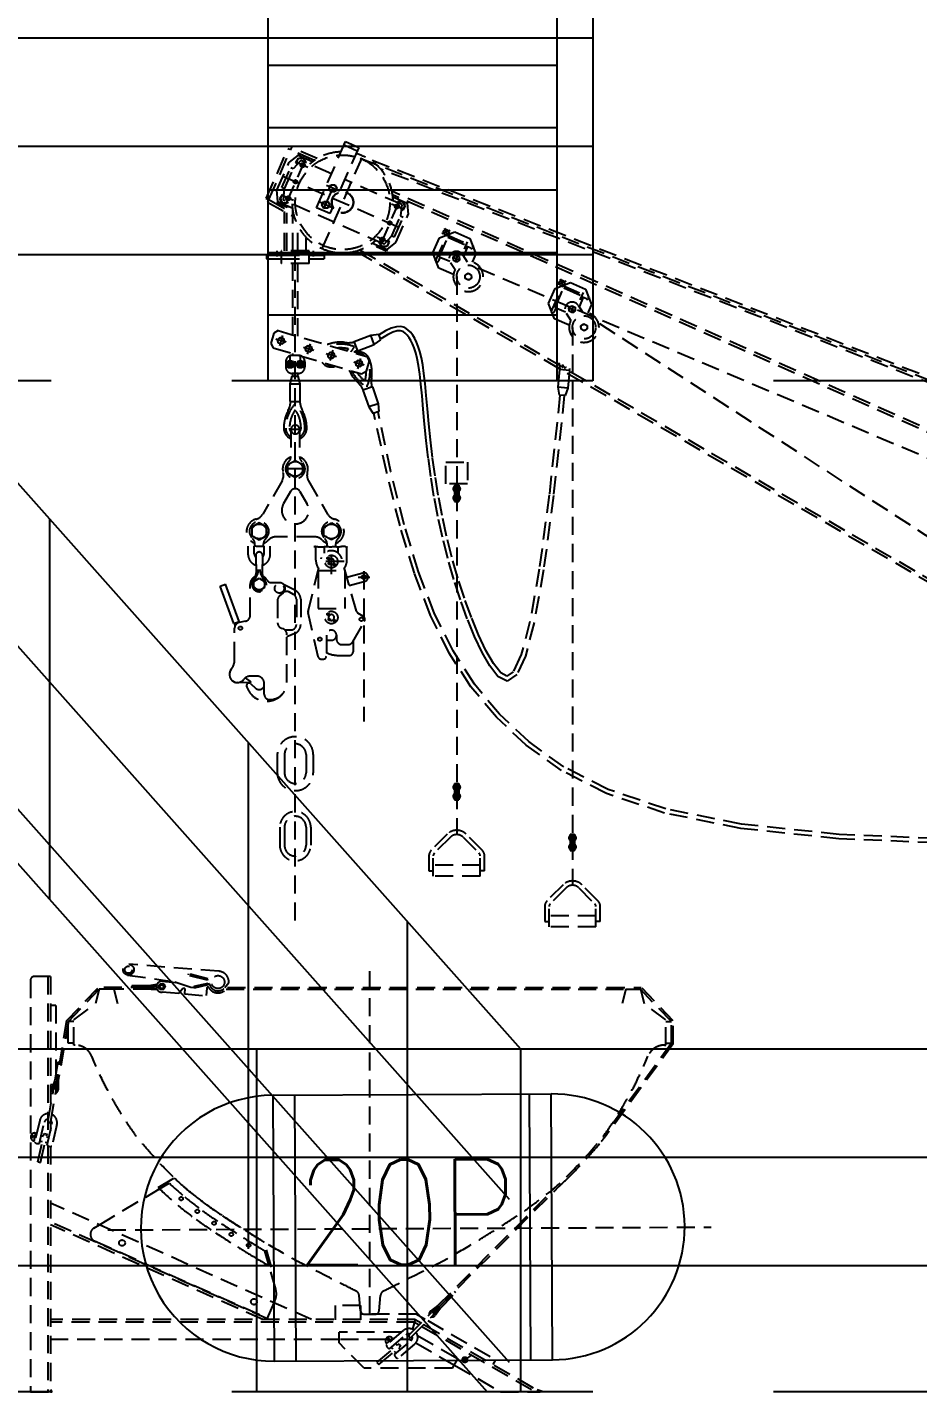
# Model space of a CAD drawing. Header units: millimetres. Extents: x -1838618 to -1600818, y -1770412 to -1553248.
# Drawn here: x -1813670 to -1811205, y -1644745 to -1640966 of the extents above; entities that cross this region are included whole.
import ezdxf

# ---------------------------------------------------------------- set-up
doc = ezdxf.new("R2010")
doc.units = ezdxf.units.MM
doc.header["$LTSCALE"] = 100
doc.linetypes.add('CENTER1', pattern=[2, 1.25, -0.25, 0.25, -0.25])
doc.linetypes.add('DASHED', pattern=[0.75, 0.5, -0.25])
for name, color, linetype in [('112tank', 9, 'CENTER1'), ('2', 5, 'DASHED'), ('316lifesaving', 5, 'Continuous'), ('bt', 7, 'Continuous')]:
    doc.layers.add(name, color=color, linetype=linetype)
doc.styles.add('HZ', font='romans.shx', dxfattribs={"width": 0.8, "height": 4, "bigfont": 'hzdx.shx'})

# ---------------------------------------------------------------- blocks, each defined once
blk = doc.blocks.new('la')
at = {"color": 4}
for p, q in [((2729258.6, 611549.3), (2729258.6, 608749.3)), ((2730058.6, 611549.3), (2730058.6, 608749.3)), ((2730058.6, 611353), (2729258.6, 611353)), ((2730058.6, 611180), (2729258.6, 611180)), ((2730058.6, 611007), (2729258.6, 611007)), ((2730058.6, 610834.1), (2729258.6, 610834.1)), ((2730058.6, 610661.1), (2729258.6, 610661.1)), ((2730058.6, 610488.1), (2729258.6, 610488.1)), ((2730058.6, 610315.1), (2729258.6, 610315.1)), ((2730058.6, 610142.1), (2729258.6, 610142.1)), ((2730058.6, 609969.2), (2729258.6, 609969.2)), ((2730058.6, 609796.2), (2729258.6, 609796.2)), ((2730058.6, 609623.2), (2729258.6, 609623.2)), ((2730058.6, 609450.2), (2729258.6, 609450.2)), ((2730058.6, 609277.2), (2729258.6, 609277.2)), ((2730058.6, 609104.3), (2729258.6, 609104.3)), ((2730058.6, 608931.3), (2729258.6, 608931.3))]:
    blk.add_line(p, q, dxfattribs=at)
blk = doc.blocks.new('_DOT')
at = {"color": 0, "linetype": 'ByBlock'}
blk.add_line((-0.5, 0), (-1, 0), dxfattribs=at)
at = {"color": 0, "linetype": 'ByBlock', "const_width": 0.5}
blk.add_lwpolyline([(-0.25, 0, 1), (0.25, 0, 1)], format="xyb", close=True, dxfattribs=at)
blk = doc.blocks.new('RESCURE')
at = {"layer": '316lifesaving', "linetype": 'DASHED'}
for points in [[(-953.4, -145.2), (-948.4, -145.2), (-953.4, -140.2)], [(411.7, -145.2), (394.4, -140.2), (403, -145.2)]]:
    blk.add_hatch(color=9, dxfattribs=at).paths.add_polyline_path(points)
at = {"layer": '316lifesaving', "color": 9, "linetype": 'DASHED'}
for p, q in [((-355.6, 3160), (-295.4, 3297.4)), ((-348.3, 3156.8), (-284.9, 3301.5)), ((-222.3, 3265.4), (-295.4, 3297.4)), ((-214.1, 3270.5), (-284.9, 3301.5)), ((-216.1, 3134.4), (-135.9, 3317.6)), ((-99.3, 3301.5), (-153.5, 3177.8)), ((-139.9, 3308.4), (-103.3, 3292.4)), ((-135.9, 3317.6), (-99.3, 3301.5)), ((-326.1, 3182.6), (-292, 3260.4)), ((-249.2, 3264.6), (-300.1, 3148.3)), ((-267.2, 3279.6), (-292, 3260.4)), ((-259.7, 3265.4), (-280.9, 3241.9)), ((-239.9, 3245.8), (-269.3, 3258.7)), ((-265.2, 3284.2), (-267.2, 3279.6)), ((-267.2, 3279.6), (-227.1, 3262)), ((-175, 3228.3), (-259.7, 3265.4)), ((-237.7, 3272.1), (-239.7, 3267.5)), ((-200.3, 3021), (-88, 3277.5)), ((3584.7, 1835.7), (-96.5, 3271.3)), ((3408.7, 1911.9), (-72, 3269.3)), ((-311.9, 3190), (-287.8, 3244.9)), ((-309, 3221.5), (20.7, 3077)), ((-305, 3187), (-280.9, 3241.9)), ((-280.9, 3241.9), (-287.8, 3244.9)), ((3392, 1903.4), (-38.5, 3241.2)), ((-323.4, 3151.3), (-326.1, 3182.6)), ((-305, 3187), (-311.9, 3190)), ((-307.9, 3155.5), (-305, 3187)), ((-195.6, 3131.4), (-165.9, 3199.2)), ((-152.4, 3180.2), (-189.1, 3196.2)), ((19.6, 3143), (-138.4, 3212.2)), ((3236, 1740.1), (-7.6, 3180)), ((-355.6, 3160), (-348.3, 3156.8)), ((-348.3, 3156.8), (-352.1, 3149.8)), ((-352.1, 3149.8), (-278.2, 3109.1)), ((-348.3, 3156.8), (-282.1, 3120.3)), ((-323.4, 3151.3), (-325.4, 3146.8)), ((-297.9, 3134.7), (-325.4, 3146.8)), ((-323.4, 3151.3), (-283.3, 3133.8)), ((-280.1, 3154.2), (-309.4, 3167.1)), ((-28.5, 3033.1), (-307.9, 3155.5)), ((-295.9, 3139.3), (-297.9, 3134.7)), ((-172.5, 3134.4), (-209.1, 3150.4)), ((11.9, 3150.2), (-39.1, 3033.9)), ((21.1, 3131.5), (-8.2, 3144.3)), ((3232.8, 1732.8), (-5.8, 3170.5)), ((-5, 3164.7), (35.1, 3147.2)), ((9.6, 3163.8), (7.6, 3159.2)), ((19.6, 3143), (16.7, 3111.5)), ((37.1, 3151.7), (35.1, 3147.2)), ((35.1, 3147.2), (37.8, 3116)), ((-305.1, 3015.3), (-305.1, 3123.9)), ((-298.1, 3015.3), (-298.1, 3120)), ((-282.1, 3015.3), (-282.1, 3125.7)), ((-179.5, 3118.4), (-216.1, 3134.4)), ((-171.4, 3136.8), (-179.5, 3118.4)), ((-7.3, 3056.6), (16.7, 3111.5)), ((-0.5, 3053.6), (23.6, 3108.5)), ((3.7, 3038.1), (37.8, 3116)), ((16.7, 3111.5), (23.6, 3108.5)), ((-268.1, 3015.3), (-268.1, 3084.3)), ((124, 3051.2), (166.5, 3067.8)), ((154.2, 3071), (130.9, 3061.9)), ((138, 3078.1), (147.1, 3054.8)), ((166.5, 3067.8), (208.2, 3049.5)), ((-245.1, 3015.3), (-245.1, 3052.3)), ((-61.2, 3036.5), (-21.1, 3018.9)), ((-48.6, 3031), (-50.6, 3026.4)), ((-23.1, 3014.3), (-50.6, 3026.4)), ((-19, 3039.9), (-48.3, 3052.7)), ((-28.5, 3033.1), (-7.3, 3056.6)), ((-21.1, 3018.9), (3.7, 3038.1)), ((-7.3, 3056.6), (-0.5, 3053.6)), ((105.8, 3009.4), (124, 3051.2)), ((113.2, 2986.2), (145.3, 3059.5)), ((145.3, 3059.5), (218.5, 3027.4)), ((193.4, 3019.8), (202.2, 3040)), ((210.8, 3022.1), (201.6, 3026.1)), ((208.2, 3049.5), (216.5, 3028.3)), ((216.5, 3028.3), (217.7, 3025.3)), ((218.5, 3027.4), (217.3, 3024.6)), ((217.7, 3025.3), (224.8, 3007)), ((-355.1, 3002.8), (-313.2, 3002.8)), ((-355.1, 3002.8), (-355.1, 2992.8)), ((-355.1, 2992.8), (-313.2, 2992.8)), ((-340.1, 3010.8), (-313.2, 3010.8)), ((-340.1, 3002.8), (-340.1, 3010.8)), ((-325.1, 2998.9), (-325.1, 3015)), ((-237.1, 3015.3), (-313.2, 3015.3)), ((-313.2, 2980.3), (-313.2, 3015.3)), ((-313.2, 3002.8), (-237.1, 3002.8)), ((-313.2, 2992.8), (-237.1, 2992.8)), ((-275.1, 1159.6), (-275.1, 3015.3)), ((-237.1, 2980.3), (-237.1, 3015.3)), ((-237.1, 3010.8), (-210.1, 3010.8)), ((-237.1, 3002.8), (-195.1, 3002.8)), ((-237.1, 2992.8), (-195.1, 2992.8)), ((-225.1, 2998.9), (-225.1, 3015)), ((-210.1, 3002.8), (-210.1, 3010.8)), ((-195.1, 3002.8), (-195.1, 2992.8)), ((-106.6, 3014.4), (2251.6, 1650.6)), ((-96.1, 3017.8), (2251.4, 1659.8)), ((-21.1, 3018.9), (-23.1, 3014.3)), ((114.1, 2988.2), (105.8, 3009.4)), ((115.9, 2985), (113.2, 2986.2)), ((115.2, 2985.3), (114.1, 2988.2)), ((122.5, 2987.6), (126.5, 2996.7)), ((161.8, 2997.6), (180.2, 2989.6)), ((175, 3002.8), (167, 2984.5)), ((187.7, 3004.6), (200.7, 2984.9)), ((224.8, 3007), (214.5, 2983.6)), ((-237.1, 2980.3), (-313.2, 2980.3)), ((-282.1, 2782.3), (-282.1, 2980.3)), ((-268.1, 2778.3), (-268.1, 2980.3)), ((122.3, 2967), (115.2, 2985.3)), ((162.9, 2949.3), (122.3, 2967)), ((154.3, 2982.6), (167.3, 2962.9)), ((3178.1, 1721.8), (216.3, 2973)), ((172, 2943.5), (172, 1398)), ((426.4, 2869), (444.6, 2910.7)), ((433.8, 2845.8), (465.9, 2919)), ((444.6, 2910.7), (487.1, 2927.3)), ((474.8, 2930.6), (451.5, 2921.5)), ((458.6, 2937.7), (467.7, 2914.4)), ((465.9, 2919), (539.1, 2886.9)), ((487.1, 2927.3), (528.8, 2909)), ((514, 2879.4), (522.8, 2899.5)), ((531.3, 2881.6), (522.2, 2885.6)), ((528.8, 2909), (537.1, 2887.8)), ((539.1, 2886.9), (537.9, 2884.2)), ((538.2, 2884.9), (545.4, 2866.6)), ((434.6, 2847.8), (426.4, 2869)), ((436.5, 2844.6), (433.8, 2845.8)), ((442.9, 2826.6), (435.8, 2844.9)), ((443.1, 2847.1), (447.1, 2856.3)), ((474.9, 2842.2), (487.9, 2822.4)), ((482.4, 2857.2), (500.7, 2849.2)), ((495.6, 2862.3), (487.6, 2844)), ((508.3, 2864.2), (521.3, 2844.4)), ((545.4, 2866.6), (535.1, 2843.2)), ((483.5, 2808.8), (442.9, 2826.6)), ((492.6, 2803), (492.6, 1257.6)), ((2309.2, 1683.1), (541.1, 2830.5)), ((-334.6, 2787.2), (-343, 2758.4)), ((-322.2, 2794), (-334.6, 2787.2)), ((-300.4, 2761.6), (-329.2, 2770)), ((-322.2, 2794), (-77.4, 2722.6)), ((-310.6, 2780.2), (-319, 2751.4)), ((-111.8, 2764.2), (-66, 2781.5)), ((-102, 2738.4), (-111.8, 2764.2)), ((-66, 2781.5), (-44.1, 2783.8)), ((-56.2, 2755.7), (-66, 2781.5)), ((-56.2, 2755.7), (-38.3, 2768.6)), ((-38.3, 2768.6), (-44.1, 2783.8)), ((-343, 2758.4), (-336.2, 2746)), ((-336.2, 2746), (-91.4, 2674.6)), ((-289.1, 2710), (-289.1, 2724.6)), ((-266.6, 2725.5), (-283.6, 2725.5)), ((-282.1, 2725.5), (-282.1, 2730.3)), ((-268.1, 2725.5), (-268.1, 2726.2)), ((-261.1, 2710), (-261.1, 2724.6)), ((-223.6, 2739.2), (-252.4, 2747.6)), ((-233.8, 2757.8), (-242.2, 2729)), ((-161.2, 2721), (-190, 2729.4)), ((-171.4, 2739.6), (-179.8, 2710.8)), ((-102, 2738.4), (-56.2, 2755.7)), ((-77.4, 2722.6), (-70.6, 2710.2)), ((-301.6, 2707.5), (-301.6, 2693.5)), ((-296.9, 2706.1), (-301.6, 2706.1)), ((-278.2, 2700.5), (-300.1, 2700.5)), ((-289.1, 2689.5), (-289.1, 2711.4)), ((-250.2, 2700.5), (-272.1, 2700.5)), ((-261.1, 2689.5), (-261.1, 2711.4)), ((-248.6, 2706.1), (-253.4, 2706.1)), ((-248.6, 2707.5), (-248.6, 2693.5)), ((-84.4, 2698.6), (-113.2, 2707)), ((-94.6, 2717.2), (-103, 2688.4)), ((-70.6, 2710.2), (-79, 2681.4)), ((456.9, 2686), (452.2, 2637.2)), ((484.4, 2683.3), (456.9, 2686)), ((-289.1, 2646.4), (-283.4, 2667.7)), ((-289.1, 2646.4), (-261.5, 2646.4)), ((-289.1, 2597.5), (-289.1, 2646.4)), ((-266.6, 2675.5), (-283.6, 2675.5)), ((-283.4, 2667.7), (-267.2, 2667.7)), ((-282.1, 2667.7), (-282.1, 2675.5)), ((-268.1, 2667.7), (-268.1, 2675.5)), ((-261.5, 2646.4), (-267.2, 2667.7)), ((-261.5, 2597.5), (-261.5, 2646.4)), ((-91.4, 2674.6), (-79, 2681.4)), ((484.4, 2683.3), (479.6, 2634.6)), ((-61.7, 2637.9), (-87.8, 2628.8)), ((-87.8, 2628.8), (-71.7, 2582.6)), ((-61.7, 2637.9), (-45.6, 2591.6)), ((452.2, 2637.2), (455.8, 2615.5)), ((479.6, 2634.6), (452.2, 2637.2)), ((471.9, 2613.9), (455.8, 2615.5)), ((479.6, 2634.6), (471.9, 2613.9)), ((-289.1, 2597.5), (-261.5, 2597.5)), ((-45.6, 2591.6), (-71.7, 2582.6)), ((-71.7, 2582.6), (-59.3, 2564.3)), ((-45.6, 2591.6), (-44, 2569.7)), ((-44, 2569.7), (-59.3, 2564.3)), ((-263.1, 2520), (-287.1, 2520)), ((-287.1, 2520), (-287.1, 2445.4)), ((-263.1, 2520), (-263.1, 2445.4)), ((142, 2429.5), (202, 2429.5)), ((142, 2369.5), (142, 2429.5)), ((202, 2429.5), (202, 2369.5)), ((-248.1, 2411), (-302.1, 2411)), ((-311.6, 2377.9), (-364.7, 2285.9)), ((-288.1, 2348.5), (-307.6, 2314.7)), ((-262.1, 2348.5), (-242.7, 2314.7)), ((-238.7, 2377.9), (-185.6, 2285.9)), ((202, 2369.5), (142, 2369.5)), ((161, 2355.7), (183, 2355.7)), ((166, 2365.7), (178, 2365.7)), ((166, 2365.7), (166, 2363.7)), ((166, 2347.7), (166, 2338.7)), ((167.5, 2365.7), (167.5, 2362.9)), ((167.5, 2348.5), (167.5, 2337.9)), ((172, 2366.7), (172, 2319.7)), ((176.5, 2365.7), (176.5, 2362.9)), ((176.5, 2348.5), (176.5, 2337.9)), ((178, 2365.7), (178, 2363.7)), ((178, 2347.7), (178, 2338.7)), ((161, 2330.7), (183, 2330.7)), ((166, 2322.7), (166, 2320.7)), ((166, 2320.7), (178, 2320.7)), ((167.5, 2323.5), (167.5, 2320.7)), ((176.5, 2323.5), (176.5, 2320.7)), ((178, 2322.7), (178, 2320.7)), ((-405.6, 2173.3), (-405.6, 2196.7)), ((-388.6, 2175.3), (-388.6, 2196.7)), ((-387.1, 2196.8), (-387.1, 2203.3)), ((-363.1, 2196.3), (-363.1, 2203.3)), ((-361.6, 2175.3), (-361.6, 2196.7)), ((-344.6, 2173.3), (-344.6, 2196.7)), ((-222, 2222.8), (-328.2, 2222.8)), ((-218.1, 2158.5), (-218.1, 2195.6)), ((-194.1, 2177.5), (-194.1, 2194.9)), ((-187.1, 2197), (-187.1, 2203.3)), ((-163.1, 2195.1), (-163.1, 2203.3)), ((-156.1, 2177.5), (-156.1, 2194.4)), ((-132.1, 2158.5), (-132.1, 2194)), ((-384.6, 2171.1), (-383.6, 2123.3)), ((-365.6, 2171.1), (-366.6, 2123.3)), ((-239.7, 2016), (-204.3, 2161.4)), ((-175.1, 2119.3), (-175.1, 2189.3)), ((-105.9, 2017), (-146.2, 2162.3)), ((-212.1, 2129.3), (-138.1, 2129.3)), ((-212.1, 2129.3), (-212.1, 2024.3)), ((-140.1, 2154.3), (-210.1, 2154.3)), ((-138.1, 2129.3), (-138.1, 2024.3)), ((-132, 2111.2), (-88.2, 2122.8)), ((-85.1, 2127.3), (-85.1, 1711.3)), ((-400.1, 2004.8), (-400.1, 2090.8)), ((-319.1, 2095.8), (-340.5, 2095.8)), ((-274.7, 2073.8), (-307.4, 2090.6)), ((-125.6, 2088), (-82, 2099.7)), ((-101.1, 2111.3), (-69.1, 2111.3)), ((-324.1, 2047.2), (-324.1, 1984.8)), ((-308.4, 2067.9), (-318.4, 2059.4)), ((-279.7, 2062.8), (-291.3, 2069.4)), ((-272.1, 2049.8), (-272.1, 1979.8)), ((-260.1, 2049.8), (-260.1, 1979.8)), ((-211.5, 1890.1), (-239.7, 2012.5)), ((-212.1, 2024.3), (-138.1, 2024.3)), ((-102.7, 2012.7), (-86.8, 2002.7)), ((-445.7, 1982.8), (-430.7, 1988.3)), ((-443.7, 1983.6), (-442.8, 1972.9)), ((-443.1, 1881.8), (-443.1, 1969.8)), ((-433.9, 1987.2), (-431.6, 1985.1)), ((-412.9, 1989.1), (-430.4, 1985.4)), ((-313.7, 1969.8), (-309.9, 1968.4)), ((-115.8, 1931.9), (-83.4, 1989.3)), ((-304, 1964.8), (-287.1, 1964.8)), ((-276.2, 1955.1), (-298.1, 1945.4)), ((-298.1, 1819.8), (-298.1, 1951.5)), ((-189.1, 1950.3), (-189.1, 1891.8)), ((-161.1, 1950.3), (-161.1, 1939.3)), ((-115.1, 1933.1), (-115.1, 1904.3)), ((-155.1, 1894.3), (-125.1, 1894.3)), ((-146.1, 1924.3), (-128.9, 1924.3)), ((-204.2, 1884.3), (-196.6, 1884.3)), ((-400.1, 1818.1), (-436.1, 1818.9)), ((-399.1, 1822.2), (-413.4, 1832)), ((-381.1, 1836.8), (-399.5, 1836.8)), ((-398.4, 1815.9), (-385.4, 1803.8)), ((-361.1, 1786.8), (-361.1, 1816.8)), ((-325, 1619.4), (-325, 1569.5)), ((-305, 1619.4), (-305, 1569.5)), ((-245.2, 1619.4), (-245.2, 1569.5)), ((-225.3, 1619.4), (-225.3, 1569.5)), ((161, 1529.3), (183, 1529.3)), ((166, 1539.3), (178, 1539.3)), ((166, 1539.3), (166, 1537.3)), ((166, 1521.3), (166, 1512.3)), ((167.5, 1539.3), (167.5, 1536.5)), ((167.5, 1522.1), (167.5, 1511.5)), ((172, 1540.3), (172, 1493.3)), ((176.5, 1539.3), (176.5, 1536.5)), ((176.5, 1522.1), (176.5, 1511.5)), ((178, 1539.3), (178, 1537.3)), ((178, 1521.3), (178, 1512.3)), ((161, 1504.3), (183, 1504.3)), ((166, 1496.3), (166, 1494.3)), ((166, 1494.3), (178, 1494.3)), ((167.5, 1497.1), (167.5, 1494.3)), ((176.5, 1497.1), (176.5, 1494.3)), ((178, 1496.3), (178, 1494.3)), ((-318.1, 1418.6), (-318.1, 1368.6)), ((-305.1, 1418.6), (-305.1, 1368.6)), ((-245.1, 1418.6), (-245.1, 1368.6)), ((-232.1, 1418.6), (-232.1, 1368.6)), ((145.8, 1399.2), (101.4, 1354.8)), ((242.5, 1354.8), (198.1, 1399.2)), ((486.6, 1398.8), (498.6, 1398.8)), ((486.6, 1398.8), (486.6, 1396.8)), ((488.1, 1398.8), (488.1, 1396.1)), ((492.6, 1399.8), (492.6, 1352.8)), ((497.1, 1398.8), (497.1, 1396.1)), ((498.6, 1398.8), (498.6, 1396.8)), ((154.3, 1390.7), (109.9, 1346.3)), ((189.7, 1390.7), (234.1, 1346.3)), ((481.6, 1388.8), (503.6, 1388.8)), ((481.6, 1363.8), (503.6, 1363.8)), ((486.6, 1380.8), (486.6, 1371.8)), ((488.1, 1381.6), (488.1, 1371.1)), ((497.1, 1381.6), (497.1, 1371.1)), ((498.6, 1380.8), (498.6, 1371.8)), ((95, 1339.2), (95, 1298)), ((107, 1283), (107, 1339.2)), ((237, 1283), (237, 1339.2)), ((249, 1298), (249, 1339.2)), ((486.6, 1355.8), (486.6, 1353.8)), ((486.6, 1353.8), (498.6, 1353.8)), ((488.1, 1356.6), (488.1, 1353.8)), ((497.1, 1356.6), (497.1, 1353.8)), ((498.6, 1355.8), (498.6, 1353.8)), ((95, 1298), (107, 1298)), ((237, 1313), (107, 1313)), ((249, 1298), (237, 1298)), ((237, 1283), (107, 1283)), ((466.4, 1258.7), (422, 1214.3)), ((474.9, 1250.2), (430.5, 1205.9)), ((510.2, 1250.2), (554.6, 1205.9)), ((563.1, 1214.3), (518.7, 1258.7)), ((415.6, 1198.8), (415.6, 1157.6)), ((427.6, 1142.6), (427.6, 1198.8)), ((557.6, 1172.6), (427.6, 1172.6)), ((557.6, 1142.6), (557.6, 1198.8)), ((569.6, 1157.6), (569.6, 1198.8)), ((415.6, 1157.6), (427.6, 1157.6)), ((557.6, 1142.6), (427.6, 1142.6)), ((569.6, 1157.6), (557.6, 1157.6)), ((-486.7, 1019.4), (-736, 1038.8)), ((-68.7, 69.8), (-68.7, 1037.5)), ((-1008.4, 994.8), (-1008.4, -145.2)), ((-953.4, 1004.8), (-998.4, 1004.8)), ((-960.4, 1004.8), (-960.4, 560.1)), ((-953.4, 1004.8), (-953.4, 644.9)), ((-739.5, 1009), (-609.1, 989.8)), ((-643.6, 991.6), (-605.6, 988.6)), ((-609.1, 989.8), (-560.5, 973.8)), ((-570.9, 1012.2), (-571.9, 1008.3)), ((-518.3, 994.8), (-571.9, 1008.3)), ((-517.3, 998.7), (-570.9, 1012.2)), ((-517.4, 985.3), (-555.6, 977)), ((-518.3, 994.8), (-517.3, 998.7)), ((-517.4, 985.3), (-516.5, 981.4)), ((-512.8, 984.3), (-516.9, 983.4)), ((-459.1, 987.2), (-470.5, 973.7)), ((-908.3, 882.3), (-820.1, 974.8)), ((-903.2, 880.3), (-818, 969.8)), ((-818, 969.8), (-828.7, 929.8)), ((-680.5, 974.4), (-820.6, 974.4)), ((-778, 969.8), (-818, 969.8)), ((-674.5, 969.8), (-778, 969.8)), ((-778, 969.8), (-767.3, 929.8)), ((-680.5, 979), (-728, 979)), ((-728, 979), (-728, 974.4)), ((-658.9, 982.5), (-680.5, 979)), ((-660, 978.5), (-680.5, 974.4)), ((-680.5, 974.4), (-659.6, 972.7)), ((-674.5, 969.8), (-658.1, 969)), ((-597.2, 957.8), (-644.1, 961.4)), ((-586.9, 972), (-597.2, 957.8)), ((-580.7, 971.5), (-586.9, 972)), ((-580.7, 971.5), (-581.9, 956.6)), ((-581.9, 956.6), (-522.1, 951.9)), ((-555.2, 975), (-560.5, 973.8)), ((-555.6, 977), (-554.8, 973)), ((-516.5, 981.4), (-554.8, 973)), ((-520.4, 972.9), (-522.1, 951.9)), ((-466.4, 969.8), (680.6, 969.8)), ((-462.9, 974.8), (682.7, 974.8)), ((640.6, 969.8), (629.9, 929.8)), ((640.6, 969.8), (680.6, 969.8)), ((766.3, 879.8), (680.6, 969.8)), ((680.6, 969.8), (691.3, 929.8)), ((771.3, 881.8), (683.2, 974.4)), ((-938.4, 924.8), (-953.4, 924.8)), ((-938.4, 924.8), (-938.4, 734.8)), ((-888.7, 884.8), (-828.7, 929.8)), ((751.3, 884.8), (691.3, 929.8)), ((-908.3, 882.3), (-936.4, 716.7)), ((-903.2, 880.3), (-931.3, 717.3)), ((-903.7, 819.8), (-903.7, 879.8)), ((-888.7, 879.8), (-903.7, 879.8)), ((-888.7, 814.8), (-888.7, 884.8)), ((751.3, 814.8), (751.3, 884.8)), ((751.3, 879.8), (766.3, 879.8)), ((766.3, 819.8), (766.3, 879.8)), ((771.3, 818.2), (771.3, 881.8)), ((-888.7, 819.8), (-903.7, 819.8)), ((-884.8, 814.8), (-888.7, 814.8)), ((766.3, 819.8), (579, 563.9)), ((771.3, 818.2), (583, 560.9)), ((747.4, 814.8), (751.3, 814.8)), ((751.3, 819.8), (766.3, 819.8)), ((-932.6, 768.4), (-941.2, 718)), ((-932.6, 768.4), (-927.7, 767.6)), ((-959.8, 605.5), (-944.8, 691.5)), ((-945.6, 704.8), (-953.4, 704.8)), ((-951.9, 604.1), (-936.9, 690.1)), ((-941.2, 718), (-949.4, 693.7)), ((-936.4, 716.7), (-944.7, 692.1)), ((-938.4, 704.8), (-940.4, 704.8)), ((-938.4, 710.8), (-938.4, 704.8)), ((-936.4, 716.7), (-936.9, 690.7)), ((-931.3, 717.3), (-931.9, 690.6)), ((-982.9, 606), (-996.7, 546)), ((-994.2, 571.1), (-999.2, 549.5)), ((-991.1, 570.4), (-994.2, 571.1)), ((-988.4, 491.7), (-970.4, 569.6)), ((-983.5, 543), (-970, 601.4)), ((-980.6, 489.9), (-962.6, 567.8)), ((-970.4, 569.6), (-962.6, 567.8)), ((-962.4, 538.1), (-949, 596.5)), ((-953.4, 601.7), (-953.4, 577.5)), ((-935.3, 595), (-949.2, 535.1)), ((-996.1, 548.8), (-999.2, 549.5)), ((-975.5, 547.2), (-982.2, 548.7)), ((-978.6, 564.3), (-971.9, 562.8)), ((-961.1, 543.9), (-967.7, 545.4)), ((-964.1, 561), (-957.5, 559.5)), ((-960.4, 536.3), (-960.4, -145.2)), ((-953.4, 534.3), (-953.4, -145.2)), ((-988.4, 491.7), (-980.6, 489.9)), ((-817.7, 316.9), (-651.1, 416.9)), ((-654.7, 420.5), (-610.4, 447.1)), ((-651.1, 416.9), (-624.5, 432.8)), ((120.1, 93.5), (452.3, 427.7)), ((123.3, 89.7), (455.7, 424.1)), ((-230.2, 54.8), (-953.4, 377.4)), ((-348, 54.8), (-953.4, 324.8)), ((-365.2, 54.8), (-953.4, 317.1)), ((-832.9, 307.8), (-817.7, 316.9)), ((-830.8, 272.4), (-352.3, 58.9)), ((-341.3, 199.4), (-361.4, 269.4)), ((-347.6, 203.1), (-359.6, 245.1)), ((-329.3, 139.1), (-347.6, 203.1)), ((-94.5, 78.9), (-98.2, 121.4)), ((-42.9, 78.9), (-39.2, 121.4)), ((127.1, 86.4), (169.2, 128.7)), ((169.2, 128.7), (165.6, 132.2)), ((-352.3, 58.9), (-333.5, 100.9)), ((-333.5, 100.9), (-331.7, 105)), ((-164.6, 93.8), (-164.6, 53.8)), ((-94.6, 93.8), (-164.6, 93.8)), ((-94.6, 93.8), (-94.6, 53.8)), ((120.1, 93.5), (99.4, 78.2)), ((123.3, 89.7), (102.4, 74.2)), ((123.3, 89.7), (108, 68.6)), ((127.1, 86.4), (112, 65.7)), ((56.6, 54.8), (-953.4, 54.8)), ((54.8, 47.8), (-953.4, 47.8)), ((60.6, 69.8), (-94.6, 69.8)), ((-84.5, 69.8), (-52.9, 69.8)), ((40.5, 11.9), (102, 73.8)), ((46.2, 6.3), (107.6, 68.1)), ((56.6, 54.8), (49.4, 27.7)), ((54.8, 47.8), (68.4, 40)), ((56.6, 54.8), (73.5, 45.1)), ((60.6, 69.8), (84.4, 56.1)), ((80.6, 40.9), (403, -145.2)), ((91.6, 52), (280.6, -57.2)), ((19.1, 19.8), (-154, 19.8)), ((-154, -10.2), (-154, 19.8)), ((24, 23.9), (-23.1, -15.6)), ((-6, 2.9), (-23, -11.3)), ((-14.3, -26), (31.6, 12.5)), ((-3.9, 0.5), (-6, 2.9)), ((63.6, 10.4), (175.5, -54.2)), ((75.5, 35.8), (389, -145.2)), ((-154, -0.2), (-953.4, -0.2)), ((-24.8, -0.2), (-154, -0.2)), ((-84, -80.2), (-154, -10.2)), ((-49.1, -64.1), (12.2, -12.6)), ((-44, -70.2), (17.3, -18.8)), ((-20.9, -13.8), (-23, -11.3)), ((-5.4, -27.4), (-9.8, -22.2)), ((-0.4, -42.6), (45.4, -4)), ((4.1, -38.8), (-0.3, -33.5)), ((6.8, -17.1), (2.5, -11.9)), ((55.4, -13.4), (8.3, -53)), ((16.3, -28.5), (12, -23.3)), ((12.2, -12.6), (17.3, -18.8)), ((41.9, -0.2), (16.4, -0.2)), ((41.9, -0.2), (46.6, -2.9)), ((58.8, -10), (165.5, -71.5)), ((-49.1, -64.1), (-44, -70.2)), ((160.5, -80.2), (175.5, -54.2)), ((165.5, -71.5), (293, -145.2)), ((273.1, -70.2), (280.6, -57.2)), ((160.5, -80.2), (-84, -80.2)), ((-1008.4, -145.2), (-953.4, -145.2)), ((-948.4, -145.2), (-953.4, -140.2)), ((-953.4, -140.2), (-953.4, -145.2)), ((-953.4, -145.2), (-948.4, -145.2)), ((293, -145.2), (403, -145.2)), ((411.7, -145.2), (394.4, -140.2)), ((394.4, -140.2), (403, -145.2))]:
    blk.add_line(p, q, dxfattribs=at)
at = {"layer": '316lifesaving', "color": 9}
for p, q in [((-483.4, 2086.2), (-468.3, 2091.7)), ((-445.7, 1982.8), (-483.4, 2086.2)), ((-430.7, 1988.3), (-468.3, 2091.7))]:
    blk.add_line(p, q, dxfattribs=at)
at = {"layer": '316lifesaving', "color": 9, "linetype": 'DASHED'}
for points in [[(-270, 3254.1), (-273.3, 3259.8), (-266.4, 3271.8), (-252.5, 3271.8), (-245.6, 3259.8), (-245.9, 3259.3)], [(-248.9, 3254.1), (-252.5, 3247.8), (-258.7, 3247.8)], [(-295.1, 3149.9), (-296.7, 3147.1), (-310.5, 3147.1), (-317.5, 3159.1), (-310.5, 3171.1), (-306.5, 3171.1)], [(-294.1, 3166.6), (-289.7, 3159.1), (-291.9, 3155.3)], [(5.8, 3131.9), (1.5, 3139.4), (3.6, 3143.2)], [(6.8, 3148.6), (8.4, 3151.4), (22.3, 3151.4), (29.2, 3139.4), (22.3, 3127.4), (18.2, 3127.4)], [(-18.3, 3044.4), (-15, 3038.7), (-21.9, 3026.7), (-35.7, 3026.7), (-42.7, 3038.7), (-42.4, 3039.2)], [(-39.4, 3044.4), (-35.7, 3050.7), (-29.6, 3050.7)], [(152.9, 2985.2), (123.8, 2997.9), (147.8, 3052.9), (202.8, 3028.8), (190.4, 3000.5)], [(473.5, 2844.7), (444.4, 2857.5), (468.4, 2912.4), (523.4, 2888.4), (511, 2860.1)], [(457.9, 2615.3), (428.2, 2339.1), (400.6, 2133.1), (374.9, 1988.4), (350.8, 1896.4), (328.7, 1849.1), (310.9, 1837.1), (293.7, 1845.8), (273.6, 1872), (253, 1908.1), (232.4, 1951.2), (212.5, 1999.7), (193.4, 2052.5), (175.4, 2108.4), (158.9, 2166), (144.1, 2224.3), (131.3, 2281.9), (120.7, 2337.9), (112.1, 2391.6), (105.1, 2442.8), (99.5, 2491), (95, 2536), (91.2, 2577.2), (87.8, 2614.3), (84.6, 2647.1), (81.3, 2675.2), (77.8, 2699), (74, 2719), (70, 2735.8), (65.6, 2750), (60.9, 2761.9), (55.8, 2772.1), (50.3, 2781.1), (44.2, 2789.3), (37, 2796.6), (28.2, 2802.2), (17.5, 2805.2), (5, 2804.9), (-9.2, 2801), (-25.6, 2793.2), (-44.4, 2781.2)], [(469.8, 2614.1), (440.1, 2337.7), (412.5, 2131.2), (386.6, 1985.8), (362.1, 1892.3), (338.1, 1841), (311.7, 1823.3), (285.9, 1836.3), (263.6, 1865.3), (242.3, 1902.6), (221.5, 1946.3), (201.3, 1995.4), (182, 2048.6), (163.9, 2104.9), (147.3, 2162.9), (132.4, 2221.5), (119.6, 2279.5), (108.9, 2335.8), (100.2, 2389.9), (93.2, 2441.3), (87.6, 2489.8), (83, 2534.8), (79.2, 2576.1), (75.9, 2613.2), (72.7, 2645.8), (69.4, 2673.6), (66, 2697), (62.3, 2716.5), (58.4, 2732.7), (54.3, 2746), (49.9, 2757), (45.3, 2766.3), (40.3, 2774.4), (35.1, 2781.5), (29.5, 2787.2), (23.3, 2791.1), (16, 2793.2), (6.8, 2793), (-5, 2789.7), (-19.8, 2782.7), (-38, 2771.1)], [(2134.8, 1552), (1609.2, 1376.1), (1574.2, 1372.3), (1229.9, 1386.1), (958.4, 1415.2), (747.8, 1457.7), (586.4, 1511.7), (462.5, 1575.1), (364.4, 1646.1), (281.8, 1723.1), (211.4, 1807.3), (151.3, 1900.7), (99.8, 2004.9), (54.9, 2121.7), (15, 2252.9), (-21.9, 2400.3), (-57.5, 2565.7)], [(2134.2, 1563.9), (1608.9, 1388.1), (1574.4, 1384.3), (1230.8, 1398.1), (960.2, 1427.1), (750.9, 1469.3), (591.1, 1522.8), (468.8, 1585.4), (372, 1655.4), (290.6, 1731.3), (221.1, 1814.5), (161.8, 1906.6), (110.8, 2009.7), (66.3, 2125.6), (26.6, 2256.1), (-10.2, 2403), (-45.8, 2568.3)], [(-363.1, 2196.3), (-364.1, 2196.3), (-365.3, 2196.3), (-366.5, 2196.3), (-367.7, 2196.2), (-368.7, 2196.1), (-369.8, 2196), (-370.9, 2196), (-371.9, 2195.9), (-373, 2195.8), (-374.1, 2195.8), (-375.3, 2195.8), (-376.4, 2195.8), (-377.5, 2195.8), (-378.7, 2195.9), (-379.8, 2196), (-380.9, 2196.1), (-382, 2196.2), (-383.1, 2196.3), (-384.1, 2196.5), (-385.1, 2196.6), (-386.2, 2196.7), (-387.1, 2196.8), (-387.1, 2196.8)], [(-129.5, 2193.1), (-134, 2194.6), (-137.7, 2195.6), (-140.9, 2196), (-143.6, 2196.1), (-145.8, 2195.9), (-147.8, 2195.5), (-149.6, 2195.1), (-151.4, 2194.8), (-153.1, 2194.5), (-154.9, 2194.4), (-156.6, 2194.4), (-158.4, 2194.5), (-160.1, 2194.6), (-161.7, 2194.7), (-163.3, 2194.9), (-164.8, 2195), (-166.1, 2195), (-167.4, 2195), (-168.6, 2195), (-169.7, 2194.9), (-170.8, 2194.8), (-171.9, 2194.8), (-172.9, 2194.7), (-174, 2194.6), (-175.1, 2194.5), (-176.2, 2194.5), (-177.3, 2194.5), (-178.5, 2194.5), (-179.6, 2194.6), (-180.8, 2194.6), (-181.9, 2194.7), (-183, 2194.8), (-184.1, 2194.9), (-185.2, 2195.1), (-186.2, 2195.2), (-187.2, 2195.3), (-188.2, 2195.4), (-189.2, 2195.5), (-190.2, 2195.5), (-191.1, 2195.4), (-192, 2195.3), (-192.9, 2195.2), (-193.8, 2195), (-194.8, 2194.7), (-195.7, 2194.5), (-196.7, 2194.3), (-197.7, 2194.1), (-198.8, 2193.9), (-200, 2193.8), (-201.3, 2193.7), (-202.6, 2193.7), (-203.9, 2193.8), (-205.3, 2193.8), (-206.6, 2193.9), (-208, 2194.1), (-209.4, 2194.2), (-210.7, 2194.4), (-212.1, 2194.6), (-213.4, 2194.8), (-214.6, 2195), (-215.7, 2195.2), (-216.8, 2195.4), (-217.8, 2195.5), (-218.7, 2195.6), (-219.4, 2195.6), (-220.1, 2195.6), (-220.7, 2195.6), (-221.2, 2195.5), (-221.7, 2195.4), (-222.3, 2195.3), (-222.9, 2195.2), (-223.5, 2195.1)]]:
    blk.add_lwpolyline(points, dxfattribs=at)
for points in [[(-165.3, 3197.7), (-159.8, 3188.2), (-165.3, 3178.7), (-176.2, 3178.7), (-181.7, 3188.2), (-176.2, 3197.7)], [(-185.3, 3151.9), (-179.8, 3142.4), (-185.3, 3132.9), (-196.3, 3132.9), (-201.8, 3142.4), (-196.3, 3151.9)], [(170.4, 3003.4), (179.2, 2999), (179.8, 2989.2), (171.6, 2983.8), (162.8, 2988.2), (162.2, 2998)], [(203.4, 2953.3), (212.2, 2948.9), (212.8, 2939.1), (204.6, 2933.7), (195.8, 2938.1), (195.2, 2947.9)], [(491, 2863), (499.8, 2858.6), (500.4, 2848.8), (492.2, 2843.4), (483.4, 2847.8), (482.8, 2857.6)], [(524, 2812.8), (532.8, 2808.4), (533.3, 2798.6), (525.1, 2793.2), (516.4, 2797.7), (515.8, 2807.5)], [(-307.7, 2772.6), (-305.4, 2763.1), (-312.5, 2756.3), (-321.9, 2759.1), (-324.3, 2768.6), (-317.2, 2775.4)], [(-230.9, 2750.2), (-228.6, 2740.7), (-235.7, 2733.9), (-245.1, 2736.7), (-247.5, 2746.2), (-240.4, 2753)], [(-168.6, 2732), (-166.2, 2722.5), (-173.3, 2715.7), (-182.7, 2718.4), (-185.1, 2728), (-178, 2734.8)], [(-283.7, 2710), (-278.2, 2700.5), (-283.7, 2691), (-294.6, 2691), (-300.1, 2700.5), (-294.6, 2710)], [(-255.7, 2710), (-250.2, 2700.5), (-255.7, 2691), (-266.6, 2691), (-272.1, 2700.5), (-266.6, 2710)], [(-91.8, 2709.6), (-89.4, 2700.1), (-96.5, 2693.3), (-105.9, 2696), (-108.3, 2705.6), (-101.2, 2712.4)], [(-295.6, 2422.8), (-275.1, 2434.6), (-254.6, 2422.8), (-254.6, 2399.1), (-275.1, 2387.3), (-295.6, 2399.1)], [(168, 2358), (172, 2360.4), (176, 2358), (176, 2353.4), (172, 2351.1), (168, 2353.4)], [(168, 2333), (172, 2335.4), (176, 2333), (176, 2328.4), (172, 2326.1), (168, 2328.4)], [(-395.6, 2225.9), (-375.1, 2214.1), (-354.6, 2225.9), (-354.6, 2249.6), (-375.1, 2261.4), (-395.6, 2249.6)], [(-154.6, 2225.9), (-175.1, 2214.1), (-195.6, 2225.9), (-195.6, 2249.6), (-175.1, 2261.4), (-154.6, 2249.6)], [(-360.1, 2082.1), (-375.1, 2073.4), (-390.1, 2082.1), (-390.1, 2099.4), (-375.1, 2108.1), (-360.1, 2099.4)], [(168, 1531.6), (172, 1533.9), (176, 1531.6), (176, 1527), (172, 1524.7), (168, 1527)], [(168, 1506.6), (172, 1508.9), (176, 1506.6), (176, 1502), (172, 1499.7), (168, 1502)], [(488.6, 1391.2), (492.6, 1393.5), (496.6, 1391.2), (496.6, 1386.5), (492.6, 1384.2), (488.6, 1386.5)], [(488.6, 1366.2), (492.6, 1368.5), (496.6, 1366.2), (496.6, 1361.5), (492.6, 1359.2), (488.6, 1361.5)], [(-654.2, 977.3), (-648.9, 985), (-639.5, 984.3), (-635.5, 975.8), (-640.8, 968), (-650.1, 968.8)]]:
    blk.add_lwpolyline(points, close=True, dxfattribs=at)
at = {"layer": '316lifesaving', "color": 9, "linetype": 'DASHED', "flags": 128}
for points in [[(-106.5, 133.6, -0.000566), (-147.4, 154, -0.001517), (-168.7, 164.8, -0.000118), (-263.1, 212.9, -0.001994), (-268.7, 215.8, -0.011498), (-294.8, 230.2, -0.003987), (-368.7, 273.8, -0.005164), (-408.2, 298.1, -0.003333), (-468.7, 336.8, -0.013766), (-519.9, 372, -0.013843), (-568.7, 409.8, -0.022342), (-612.9, 449.4, -0.016384), (-668.7, 507.8, -0.008017), (-706.2, 551.1, -0.019349), (-720.7, 569.8, -0.011273), (-745.2, 605.8, -0.010971), (-768.7, 643.8, -0.002066), (-770.2, 646.5, -0.000234), (-783.7, 669.8, -0.016683), (-806.9, 713.5, -0.016586), (-838.5, 783.8)], [(-30.9, 133.6, 0.000566), (10, 154, 0.001517), (31.3, 164.8, 0.000118), (125.7, 212.9, 0.001994), (131.3, 215.8, 0.011498), (157.4, 230.2, 0.003987), (231.3, 273.8, 0.005164), (270.8, 298.1, 0.003333), (331.3, 336.8, 0.013766), (382.4, 372, 0.013843), (431.3, 409.8, 0.022342), (475.5, 449.4, 0.016384), (531.3, 507.8, 0.008017), (568.8, 551.1, 0.019349), (583.3, 569.8, 0.011273), (607.8, 605.8, 0.010971), (631.3, 643.8, 0.002066), (632.8, 646.5, 0.000234), (646.3, 669.8, 0.016683), (669.5, 713.5, 0.016586), (701.1, 783.8)]]:
    blk.add_lwpolyline(points, format="xyb", dxfattribs=at)
at = {"layer": '316lifesaving', "color": 9, "linetype": 'DASHED'}
for points in [[(455.7, 424.1, 0.011878), (479, 445.8, 0.016384), (535, 504.5, 0.008017), (572.6, 547.9, 0.019349), (587.4, 566.9, 0.000093), (587.6, 567.2, 0.010971)], [(-341.3, 199.4, -0.002843), (-394.5, 231, -0.005164), (-434.8, 255.8, -0.003333), (-495.9, 294.9, -0.013766), (-549.3, 331.7, -0.013843), (-600.4, 371.1, -0.025732), (-654.7, 420.5, -0.019127)], [(-359.6, 245.1, -0.001047), (-379, 256.7, -0.005164), (-418.8, 281.2, -0.003333), (-479.6, 320.1, -0.013766), (-531.6, 355.9, -0.013843), (-581.4, 394.4, -0.021133), (-624.5, 432.8, -0.019127)], [(-361.4, 269.4, -0.000397), (-368.7, 273.8, -0.005164), (-408.2, 298.1, -0.003333), (-468.7, 336.8, -0.013766), (-519.8, 372.1, -0.013843), (-568.7, 409.8, -0.021079), (-610.4, 447.1, -0.016384)]]:
    blk.add_lwpolyline(points, format="xyb", dxfattribs=at)
for centre, radius in [((-144.1, 3149.3), 131), ((-254.6, 3252.2), 6), ((-274.7, 3206.4), 5), ((-170.7, 3188.2), 9.5), ((-144.1, 3149.3), 30), ((-144.1, 3149.3), 29), ((-294.7, 3160.6), 6), ((-190.8, 3142.4), 9.5), ((6.4, 3137.9), 6), ((-13.6, 3092.1), 5), ((142.5, 3066.5), 7.5), ((-33.7, 3046.3), 6), ((171, 2993.6), 8.5), ((204, 2943.5), 32), ((204, 2943.5), 8.5), ((463.1, 2926), 7.5), ((491.6, 2853.2), 8.5), ((524.6, 2803), 32), ((524.6, 2803), 8.5), ((-314.8, 2765.8), 8.5), ((-238, 2743.4), 8.5), ((-175.6, 2725.2), 8.5), ((-289.1, 2700.5), 9.5), ((-289.1, 2700.5), 6), ((-261.1, 2700.5), 9.5), ((-261.1, 2700.5), 6), ((-98.8, 2702.8), 8.5), ((-275.1, 2411), 20.5), ((172, 2355.7), 4), ((172, 2355.7), 2.5), ((172, 2330.7), 4), ((172, 2330.7), 2.5), ((-375.1, 2237.8), 20.5), ((-175.1, 2237.8), 20.5), ((-175.1, 2154.3), 17.5), ((-184.2, 2163.3), 3), ((-180.8, 2148.6), 2.5), ((-166.1, 2145.2), 3), ((-85.1, 2111.3), 6), ((-375.1, 2090.8), 15), ((-319.1, 2079.8), 13), ((-175.1, 1999.3), 17.5), ((-184.2, 2008.3), 3), ((-427.1, 1969.8), 5), ((-180.8, 1993.6), 2.5), ((-166.1, 1990.2), 3), ((-92.1, 1994.3), 5), ((-207.1, 1939.3), 5), ((172, 1529.3), 4), ((172, 1529.3), 2.5), ((172, 1504.3), 4), ((172, 1504.3), 2.5), ((492.6, 1388.8), 4), ((492.6, 1363.8), 4), ((492.6, 1388.8), 2.5), ((492.6, 1363.8), 2.5), ((-737.1, 1023.8), 15), ((-737.1, 1023.8), 10), ((-489.1, 989.5), 18), ((-644.8, 976.5), 5), ((-1002.1, 561.6), 2.82), ((-591.1, 389.5), 5), ((-546.4, 354.4), 5), ((-500, 321.6), 5), ((-754.8, 266.9), 8.25), ((-452.4, 290.6), 5), ((-404.3, 260.4), 5), ((-389.5, 104), 8.25), ((-18, 0), 2.82)]:
    blk.add_circle(centre, radius, dxfattribs=at)
for centre, radius, start, end in [((-144.1, 3149.3), 140, 91.7198, 130.9659), ((-259.5, 3259.8), 12, 0.9672, 208.6753), ((-259.5, 3259.8), 12, 273.6751, 331.6305), ((-144.1, 3149.3), 140, 1.7198, 74.5561), ((-303.6, 3159.1), 12, 104.0104, 311.7185), ((-303.6, 3159.1), 12, 341.0552, 39.0106), ((-144.1, 3149.3), 140, 181.7198, 310.9659), ((15.3, 3139.4), 12, 161.0552, 219.0106), ((15.3, 3139.4), 12, 284.0104, 131.7185), ((-28.8, 3038.7), 12, 180.9672, 28.6753), ((-28.8, 3038.7), 12, 93.6751, 151.6305), ((212.8, 3026.6), 5, 246.3429, 336.3429), ((117.9, 2989.6), 5, 246.3429, 336.3429), ((171, 2993.6), 20, 33.3429, 213.3429), ((204, 2943.5), 41.5, 152.1542, 94.5315), ((491.6, 2853.2), 20, 33.3429, 213.3429), ((533.3, 2886.2), 5, 246.3429, 336.3429), ((438.5, 2849.1), 5, 246.3429, 336.3429), ((524.6, 2803), 41.5, 152.1542, 94.5315), ((-149.5, 2656.4), 105.5, 83.4514, 111.1538), ((-128.6, 2820.2), 59.7, 261.4489, 286.8389), ((-283.6, 2707.5), 18, 90, 180), ((-266.6, 2707.5), 18, 0, 90), ((-149.5, 2656.4), 100.3, 68.0234, 107.0299), ((-149.5, 2656.4), 89.6, 76.0206, 94.4837), ((-201.7, 2794.1), 89.6, 321.5748, 325.487), ((-201.7, 2794.1), 100.3, 324.0317, 333.4842), ((-77.5, 2685.3), 59.7, 114.6686, 126.7709), ((-98.8, 2702.8), 31.9, 19.1601, 112.0645), ((-98.8, 2702.8), 26.6, 53.6839, 93.7836), ((-283.6, 2693.5), 18, 180, 270), ((-289.1, 2700.5), 5.05, 342.428, 282.328), ((-266.6, 2693.5), 18, 270, 0), ((-261.1, 2700.5), 5.05, 342.428, 282.328), ((-175.6, 2725.2), 31.9, 215.4029, 292.0645), ((-175.6, 2725.2), 26.6, 233.6839, 273.7836), ((-29.3, 2727), 105.5, 203.6383, 226.4626), ((-168.4, 2678.6), 100.3, 336.4298, 15.7478), ((-168.4, 2678.6), 105.5, 351.8577, 19.1601), ((398.4, 2687.6), 59.7, 358.362, 16.6521), ((551.1, 2750.7), 100.3, 210.5618, 217.1775), ((404.5, 2764.9), 100.3, 311.7168, 314.9499), ((542.1, 2673.6), 59.7, 164.999, 170.5323), ((-29.3, 2727), 100.3, 206.1993, 241.8905), ((-29.3, 2727), 89.6, 212.7896, 233.8934), ((-141.5, 2605.8), 59.7, 23.075, 48.4651), ((-168.4, 2678.6), 89.6, 344.4269, 2.1761), ((-5.2, 2653.2), 59.7, 169.8552, 195.2453), ((-201.5, 2523.9), 105.5, 152.6976, 180), ((-201.5, 2523.9), 100.3, 137.2696, 180), ((-347.3, 2601.5), 59.7, 330.6951, 356.0851), ((-201.5, 2523.9), 89.6, 145.2668, 180), ((-348.8, 2523.9), 100.3, 0, 42.7304), ((-348.8, 2523.9), 89.6, 0, 34.7332), ((-203, 2601.5), 59.7, 183.9149, 209.3049), ((-348.8, 2523.9), 105.5, 0, 27.3024), ((-275.1, 2523.9), 31.9, 180, 247.8809), ((-275.1, 2523.9), 26.6, 180, 243.1979), ((-275.1, 2523.9), 16, 180, 221.2781), ((-275.1, 2520), 12, 0, 180), ((-275.1, 2520), 12, 180, 0), ((-275.1, 2523.9), 31.9, 292.1191, 0), ((-275.1, 2523.9), 26.6, 296.8021, 0), ((-275.1, 2523.9), 16, 318.7219, 0), ((-275.1, 2411), 35, 110.1583, 196.1869), ((-275.1, 2411), 27, 132.9102, 47.0898), ((-307.1, 2445.4), 20, 312.9102, 0), ((-243.1, 2445.4), 20, 180, 227.0898), ((-275.1, 2411), 35, 343.8131, 69.8417), ((-337.6, 2392.9), 30, 330, 16.1869), ((-212.7, 2392.9), 30, 163.8131, 210), ((-275.1, 2341), 15, 30, 150), ((172, 2355.7), 10, 126.8699, 233.1301), ((172, 2355.7), 8.5, 121.9657, 238.0343), ((172, 2355.7), 8.5, 301.9657, 58.0343), ((172, 2355.7), 10, 306.8699, 53.1301), ((-275.1, 2296), 37.5, 150, 30), ((172, 2330.7), 10, 126.8699, 233.1301), ((172, 2330.7), 8.5, 121.9657, 238.0343), ((172, 2330.7), 8.5, 301.9657, 58.0343), ((172, 2330.7), 10, 306.8699, 53.1301), ((-375.1, 2237.8), 35, 103.8131, 249.8417), ((-390.7, 2300.9), 30, 283.8131, 330), ((-159.6, 2300.9), 30, 210, 256.1869), ((-175.1, 2237.8), 35, 290.1583, 76.1869), ((-375.1, 2237.8), 27, 312.9102, 227.0898), ((-175.1, 2237.8), 27, 312.9102, 227.0898), ((-407.1, 2203.3), 20, 0, 47.0898), ((-343.1, 2203.3), 20, 132.9102, 180), ((-375.1, 2237.8), 35, 290.1583, 316.1869), ((-328.2, 2192.8), 30, 90, 136.1869), ((-222, 2192.8), 30, 43.8131, 90), ((-175.1, 2237.8), 35, 223.8131, 249.8417), ((-207.1, 2203.3), 20, 0, 47.0898), ((-143.1, 2203.3), 20, 132.9102, 180), ((-375.1, 2173.3), 30.5, 180, 252.9586), ((-375.1, 2175.3), 13.5, 180, 225.966), ((-375.1, 2171.3), 9.5, 358.8112, 181.1888), ((-375.1, 2173.3), 30.5, 287.0414, 0), ((-375.1, 2175.3), 13.5, 314.034, 0), ((-175.1, 2158.5), 43, 180, 213.8924), ((-175.1, 2154.3), 30, 15.5152, 166.3025), ((-175.1, 2154.3), 8, 242.9786, 207.0214), ((-175.1, 2158.5), 43, 327.6919, 0), ((-413.6, 2122.7), 30, 320.3539, 1.1888), ((-430.3, 2136.5), 53.7, 320.3539, 355.3427), ((-319.9, 2136.5), 53.7, 184.6573, 219.6461), ((-336.6, 2122.7), 30, 178.8112, 219.6461), ((-85.1, 2111.3), 12, 284.9314, 104.9314), ((-375.1, 2090.8), 25, 113.2271, 180), ((-375.1, 2090.8), 20, 140.3539, 39.6461), ((-375.1, 2090.8), 18, 140.3539, 39.6461), ((-375.1, 2090.8), 25, 30, 66.7729), ((-340.5, 2110.8), 15, 210, 270), ((-319.1, 2079.8), 16, 310.0872, 90), ((-308.1, 2047.2), 16, 130.0872, 180), ((-298.8, 2056.4), 15, 60.3259, 130.0872), ((-287.1, 2049.8), 15, 0, 60.3259), ((-287.1, 2049.8), 27, 0, 62.6774), ((-416.1, 2004.8), 16, 281.8348, 0), ((-232.4, 2014.2), 7.5, 166.3025, 192.9946), ((-175.1, 1999.3), 8, 242.9786, 207.0214), ((-98.7, 2019.1), 7.5, 195.5152, 237.8093), ((-427.1, 1969.8), 16, 101.8348, 180), ((-308.1, 1984.8), 16, 180, 249.7756), ((-316.1, 1951.5), 18, 0, 69.7756), ((-287.1, 1979.8), 15, 270, 0), ((-287.1, 1979.8), 27, 293.8443, 0), ((-92.1, 1994.3), 10, 330.5764, 57.8093), ((-175.1, 1950.3), 14, 270, 180), ((-175.1, 2011.3), 75, 259.2417, 270), ((-146.1, 1939.3), 15, 180, 270), ((-128.9, 1939.3), 15, 270, 330.5764), ((-204.2, 1891.8), 7.5, 192.9946, 270), ((-196.6, 1891.8), 7.5, 270, 0), ((-155.1, 1969.3), 75, 243.0423, 270), ((-125.1, 1904.3), 10, 270, 0), ((-483.1, 1881.8), 40, 320.1746, 0), ((-435.6, 1839.8), 20.9, 217.9323, 268.6752), ((-399.5, 1814.3), 22.5, 90, 142.3301), ((-403.1, 1810.8), 7, 47.0689, 196.8133), ((-400.3, 1820.3), 2.24, 261.8486, 55.7495), ((-381.1, 1816.8), 20, 0, 90), ((-346.1, 1819.8), 48, 270, 0), ((-354.3, 1825.5), 58, 196.8133, 324.8865), ((-375.1, 1814.8), 15, 227.0689, 338.9605), ((-346.1, 1786.8), 15, 180, 270), ((-275.1, 1619.4), 49.8, 0, 180), ((-275.1, 1619.4), 29.9, 0, 180), ((-275.1, 1569.5), 49.8, 180, 0), ((-275.1, 1569.5), 29.9, 180, 0), ((172, 1529.3), 10, 126.8699, 233.1301), ((172, 1504.3), 10, 126.8699, 233.1301), ((172, 1529.3), 8.5, 121.9657, 238.0343), ((172, 1529.3), 8.5, 301.9657, 58.0343), ((172, 1529.3), 10, 306.8699, 53.1301), ((172, 1504.3), 10, 306.8699, 53.1301), ((172, 1504.3), 8.5, 121.9657, 238.0343), ((172, 1504.3), 8.5, 301.9657, 58.0343), ((-275.1, 1418.6), 43, 0, 180), ((-275.1, 1418.6), 30, 0, 180), ((172, 1373), 37, 45, 135), ((-275.1, 1368.6), 43, 180, 0), ((-275.1, 1368.6), 30, 180, 0), ((172, 1373), 25, 45, 135), ((492.6, 1388.8), 10, 126.8699, 233.1301), ((492.6, 1363.8), 10, 126.8699, 233.1301), ((492.6, 1388.8), 8.5, 121.9657, 238.0343), ((492.6, 1363.8), 8.5, 121.9657, 238.0343), ((492.6, 1388.8), 8.5, 301.9657, 58.0343), ((492.6, 1363.8), 8.5, 301.9657, 58.0343), ((492.6, 1388.8), 10, 306.8699, 53.1301), ((492.6, 1363.8), 10, 306.8699, 53.1301), ((117, 1339.2), 22, 135, 180), ((117, 1339.2), 10, 135, 180), ((227, 1339.2), 10, 0, 45), ((227, 1339.2), 22, 0, 45), ((492.6, 1232.6), 37, 45, 135), ((492.6, 1232.6), 25, 45, 135), ((437.6, 1198.8), 22, 135, 180), ((547.6, 1198.8), 22, 0, 45), ((437.6, 1198.8), 10, 135, 180), ((547.6, 1198.8), 10, 0, 45), ((-998.4, 994.8), 10, 90, 180), ((-644.8, 976.5), 15.1, 85.5529, 272.6588), ((-489.1, 989.5), 30, 210.6497, 85.5529), ((-489.1, 989.5), 24.3, 192.3509, 319.6235), ((-517.4, 972.7), 3, 30.6497, 175.5529), ((-884.8, 764.8), 50, 22.3041, 90), ((747.4, 764.8), 50, 90, 157.6959), ((-940.9, 690.8), 9, 161.3933, 233.7444), ((-940.9, 690.8), 4, 350.1322, 170.1322), ((-940.9, 690.8), 9, 286.52, 358.8711), ((-959.1, 600.5), 24.4, 83.6415, 166.9971), ((-959.5, 598.9), 10.8, 87.6127, 166.9971), ((-955.8, 604.8), 4, 170.1322, 350.1322), ((-959.5, 598.9), 10.8, 346.9971, 42.5027), ((-959.1, 600.5), 24.4, 346.9971, 64.6667), ((-996.7, 560.3), 11.1, 76.9971, 256.9971), ((-987.9, 554.3), 12.1, 222.8085, 291.1857), ((-953.6, 546.4), 12.1, 222.8085, 291.1857), ((-822.6, 290.6), 20, 120.9606, 245.9606), ((-377.4, 125.4), 50, 335.9606, 15.9606), ((-113.2, 120.1), 15, 5, 63.4829), ((-24.2, 120.1), 15, 116.5171, 175), ((-84.5, 79.8), 10, 185, 270), ((-52.9, 79.8), 10, 270, 355), ((104.8, 71), 9, 126.4391, 199.1675), ((104.8, 70.9), 4, 315.1763, 135.1763), ((104.8, 71), 9, 251.9443, 323.9135), ((-14.5, -4.2), 11.1, 40, 220), ((39.7, 5.3), 24.4, 54.9569, 130), ((38.5, 4.2), 10.8, 66.9183, 130), ((43.4, 9.1), 4, 135.1763, 315.1763), ((38.5, 4.2), 10.8, 310, 23.4414), ((39.7, 5.3), 24.4, 310, 36.0859), ((-11, -14.4), 12.1, 185.8114, 254.1886), ((11.6, -41.3), 12.1, 185.8114, 233.9784), ((11.6, -41.3), 12.1, 233.9784, 254.1886)]:
    blk.add_arc(centre, radius, start, end, dxfattribs=at)
at = {"layer": '316lifesaving', "color": 9}
blk.add_arc((-435.1, 1841.8), 22.5, 140.1746, 322.3301, dxfattribs=at)
at = {"layer": '316lifesaving', "color": 9, "linetype": 'DASHED', "xscale": 20.00000000002419, "yscale": 20, "zscale": 20, "rotation": 212.979126523417}
blk.add_blockref('_DOT', (194.6, -56.8), dxfattribs=at)

msp = doc.modelspace()

# ---------------------------------------------------------------- linework, layer by layer
at = {"color": 6}
msp.add_line((-1812104.3, -1630745.3), (-1812104.3, -1641945.3), dxfattribs=at)
at = {"color": 4}
for p, q in [((-1819964.3, -1640995.3), (-1812104.3, -1640995.3)), ((-1814704.3, -1641095.3), (-1812304.3, -1643795.3)), ((-1814704.3, -1641998.5), (-1812335.5, -1644663.3)), ((-1814704.3, -1642149), (-1812396.4, -1644745.3)), ((-1813609, -1642327.5), (-1813609, -1643381.1)), ((-1813059, -1642946.2), (-1813059, -1644349.9)), ((-1812618.3, -1643442.1), (-1812618.3, -1644745.3)), ((-1828918.3, -1643795.3), (-1800104.3, -1643795.3)), ((-1813035.5, -1643795.3), (-1813035.5, -1644745.3)), ((-1813035.5, -1643795.3), (-1813035.5, -1644745.3)), ((-1812304.3, -1643795.3), (-1812304.3, -1644745.3))]:
    msp.add_line(p, q, dxfattribs=at)
at = {"color": 2}
for p, q in [((-1819964.3, -1641295.3), (-1812104.3, -1641295.3)), ((-1814704.3, -1641546.9), (-1812335.5, -1644211.7)), ((-1819964.3, -1641595.3), (-1812104.3, -1641595.3)), ((-1812989.6, -1643924.2), (-1812219.8, -1643920.6)), ((-1812986.1, -1644660.6), (-1812989.6, -1643924.2)), ((-1812926.1, -1644660.3), (-1812929.6, -1643923.9)), ((-1812276.3, -1644657.2), (-1812279.8, -1643920.9)), ((-1812216.3, -1644656.9), (-1812219.8, -1643920.6)), ((-1828918.3, -1644095.3), (-1800104.3, -1644095.3)), ((-1828918.3, -1644395.3), (-1801002.9, -1644395.3)), ((-1812986.1, -1644660.6), (-1812216.3, -1644656.9))]:
    msp.add_line(p, q, dxfattribs=at)
for centre, start, end in [((-1812987.9, -1644292.4), 90.2717, 270.2717), ((-1812218, -1644288.7), 270.2717, 90.2717)]:
    msp.add_arc(centre, 368.2, start, end, dxfattribs=at)
at = {"layer": '2', "color": 2}
msp.add_line((-1813447, -1644297.2), (-1811776.5, -1644289.3), dxfattribs=at)
at = {"layer": 'bt', "color": 5, "linetype": 'DASHED', "ltscale": 20}
for p, q in [((-1800104.3, -1641945.3), (-1819964.3, -1641945.3)), ((-1800104.3, -1644745.3), (-1819964.3, -1644745.3))]:
    msp.add_line(p, q, dxfattribs=at)

# ---------------------------------------------------------------- block references
msp.add_blockref('la', (-4542262.9, -2250694.6))
at = {"layer": '112tank'}
msp.add_blockref('RESCURE', (-1812653.1, -1644600.1), dxfattribs=at)

# ---------------------------------------------------------------- texts
at = {"color": 2, "style": 'HZ', "width": 0.8}
msp.add_text('20P', height=291.6, rotation=0.2717, dxfattribs=at).set_placement((-1812925.2, -1644395.3))

doc.saveas('drawing.dxf')
